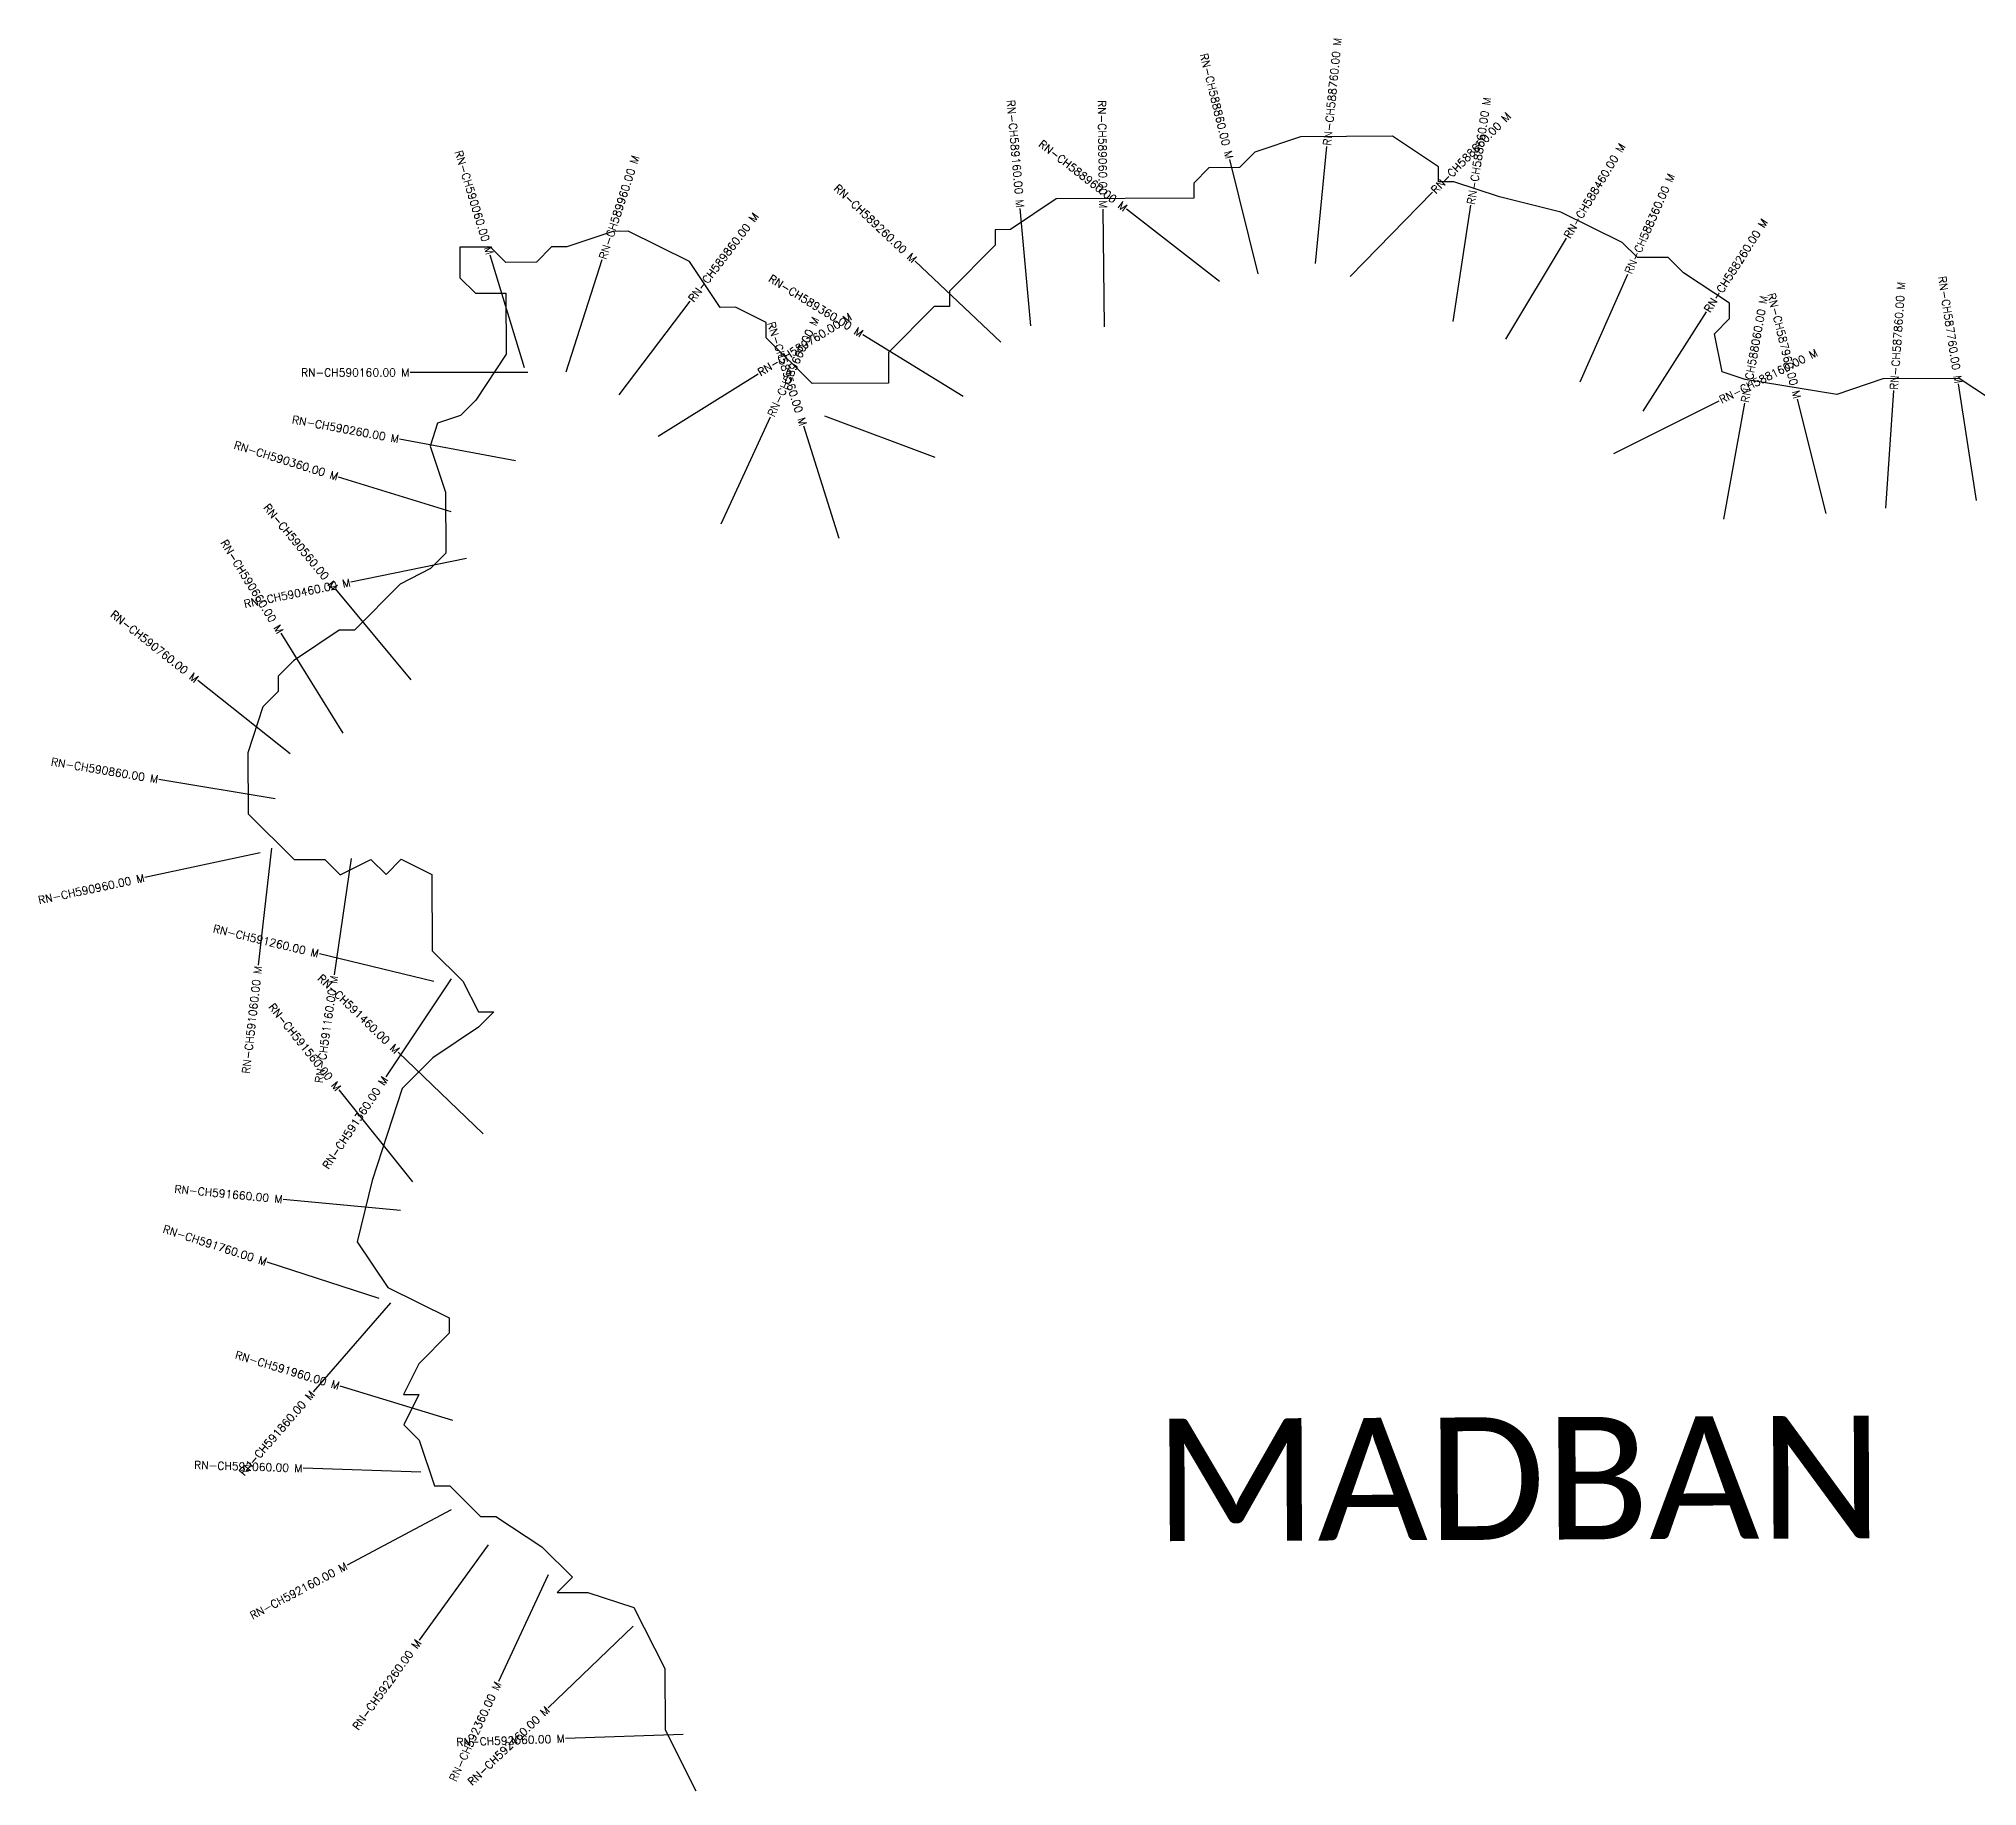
# Model space of a CAD drawing. Header units: metres. Extents: x 320296 to 325209, y 1833023 to 1837179.
# Drawn here: x 320296 to 322765, y 1834953 to 1837179 of the extents above; entities that cross this region are included whole.
import ezdxf
from ezdxf.enums import TextEntityAlignment as Align

# ---------------------------------------------------------------- set-up
doc = ezdxf.new("R2010")
doc.units = ezdxf.units.M
for name, color, linetype in [('CS', 134, 'Continuous'), ('CSMark', 6, 'Continuous'), ('VILLAGE BOUNDRY', 10, 'Continuous'), ('VILLAGE NAME', 250, 'Continuous')]:
    doc.layers.add(name, color=color, linetype=linetype)
doc.styles.get("Standard").update_dxf_attribs({"font": 'simplex.shx'})

msp = doc.modelspace()

# ---------------------------------------------------------------- linework, layer by layer
at = {"layer": 'CS'}
for p, q in [((321921.9, 1836892.8), (321936.7, 1837042)), ((321848.9, 1836879.8), (321812.9, 1837025.4)), ((321966.1, 1836876.4), (322071.1, 1836983.6)), ((321559.4, 1836813.6), (321546.2, 1836963)), ((321653.5, 1836812.1), (321651.7, 1836962.1)), ((321799.9, 1836870), (321681.4, 1836961.9)), ((322097.3, 1836818.8), (322119.8, 1836967.1)), ((322164.5, 1836796.6), (322241.6, 1836925.3)), ((320914.9, 1836760.1), (320871.1, 1836903.6)), ((320967.8, 1836755), (321013.8, 1836897.8)), ((321521.4, 1836792.7), (321412.4, 1836895.7)), ((322259.3, 1836742.1), (322319.7, 1836879.4)), ((321035.2, 1836725.4), (321125.8, 1836844.9)), ((322339.5, 1836704.6), (322420, 1836831.2)), ((321473.3, 1836723.6), (321345.6, 1836802.2)), ((320919.1, 1836754), (320769.1, 1836754)), ((321085.1, 1836673), (321212.3, 1836752.5)), ((322763.9, 1836591.1), (322741.1, 1836739.4)), ((322302.2, 1836650.9), (322436.3, 1836718.1)), ((322442.2, 1836567.2), (322468.7, 1836714.9)), ((322572.5, 1836574.6), (322536.1, 1836720.1)), ((322648.3, 1836581.2), (322658.6, 1836730.9)), ((321165.4, 1836561.1), (321227.9, 1836697.4)), ((321315.3, 1836542.5), (321270.3, 1836685.6)), ((321437.9, 1836645.9), (321297.4, 1836698.6)), ((320903.2, 1836641.7), (320755.7, 1836669)), ((320821.2, 1836576.4), (320677.9, 1836620.9)), ((320840.7, 1836517.2), (320693.7, 1836487)), ((320770.3, 1836362.6), (320674.3, 1836477.9)), ((320683.9, 1836294.5), (320604.7, 1836421.8)), ((320616.3, 1836268.5), (320498.6, 1836361.6)), ((320597.1, 1836210.8), (320449.2, 1836235.5)), ((320578.1, 1836142.2), (320431.4, 1836110.8)), ((320592.5, 1836148.1), (320575.6, 1835999.1)), ((320694, 1836135.1), (320672.5, 1835986.7)), ((320799.4, 1835978.2), (320653.6, 1836013.4)), ((320821.2, 1835981.7), (320738, 1835856.9)), ((320861.9, 1835784.3), (320753.9, 1835888.4)), ((320772.5, 1835723), (320678.8, 1835840.1)), ((320756.8, 1835686.5), (320607.5, 1835700.8)), ((320729.8, 1835574.3), (320587.1, 1835620.6)), ((320743.9, 1835569), (320645.4, 1835455.8)), ((320823.3, 1835419.1), (320679.8, 1835462.8)), ((320782.9, 1835353.5), (320633, 1835358.2)), ((320821.2, 1835305.5), (320688.8, 1835235)), ((320868.5, 1835260.8), (320780.5, 1835139.3)), ((320944.7, 1835222.6), (320881.6, 1835086.5)), ((321053.1, 1835157.2), (320945, 1835053.2)), ((321116.9, 1835019.1), (320967, 1835014.1))]:
    msp.add_line(p, q, dxfattribs=at)
at = {"layer": 'VILLAGE BOUNDRY'}
msp.add_lwpolyline([(322800.6, 1836707.6), (322742, 1836746.3), (322644.6, 1836745.9), (322586.2, 1836726.2), (322469.3, 1836745.2), (322440, 1836754.8), (322430.1, 1836803.4), (322449.5, 1836823), (322449.4, 1836842.5), (322390.8, 1836881.2), (322371.2, 1836900.6), (322332.3, 1836900.4), (322312.7, 1836919.8), (322234.7, 1836958.4), (322156.6, 1836977.6), (322098.1, 1836996.8), (322078.7, 1836996.7), (322078.6, 1837016.2), (322020, 1837054.9), (321903.1, 1837054.4), (321844.7, 1837034.7), (321825.4, 1837015.1), (321786.4, 1837014.9), (321767, 1836995.4), (321767.1, 1836975.9), (321591.8, 1836975.2), (321533.5, 1836936), (321514, 1836935.9), (321514.1, 1836916.4), (321455.9, 1836857.7), (321456, 1836838.2), (321436.6, 1836838.2), (321378.3, 1836779.5), (321378.5, 1836740.5), (321281.2, 1836740.1), (321222.5, 1836798.3), (321222.4, 1836817.8), (321183.4, 1836837.1), (321163.8, 1836837), (321124.7, 1836895.3), (321046.6, 1836933.9), (321027.1, 1836933.8), (320968.8, 1836914.1), (320949.3, 1836914), (320929.9, 1836894.4), (320890.9, 1836894.3), (320871.4, 1836913.6), (320832.4, 1836913.5), (320832.6, 1836874.6), (320852.2, 1836855.1), (320891.1, 1836855.3), (320891.4, 1836777.4), (320852.7, 1836718.8), (320833.3, 1836699.2), (320804.1, 1836689.4), (320794.5, 1836660.1), (320814.3, 1836601.8), (320814.6, 1836523.9), (320795.2, 1836504.3), (320756.3, 1836484.6), (320698.2, 1836426), (320678.6, 1836425.9), (320620.4, 1836386.7), (320601, 1836367.1), (320601.1, 1836347.7), (320581.7, 1836328.1), (320562.4, 1836269.6), (320562.8, 1836191.7), (320621.5, 1836133.5), (320660.4, 1836133.7), (320680, 1836114.2), (320718.9, 1836133.9), (320738.4, 1836114.5), (320757.8, 1836134.1), (320796.8, 1836114.7), (320797.2, 1836017.3), (320836.4, 1835978.6), (320856.1, 1835939.7), (320875.5, 1835939.8), (320856.1, 1835920.2), (320797.8, 1835881), (320759.1, 1835841.9), (320720.6, 1835724.9), (320701.5, 1835646.9), (320740.6, 1835588.6), (320818.7, 1835550), (320818.8, 1835530.5), (320780, 1835491.4), (320760.7, 1835452.3), (320780.2, 1835452.4), (320760.9, 1835413.4), (320780.4, 1835394), (320800.1, 1835335.7), (320819.6, 1835335.7), (320858.8, 1835296.9), (320878.2, 1835297), (320936.8, 1835258.3), (320976, 1835219.5), (320956.5, 1835200), (320995.5, 1835200.1), (321054, 1835180.9), (321093.3, 1835103.1), (321093.7, 1835025.2), (321133, 1834947.5)], dxfattribs=at)

# ---------------------------------------------------------------- texts
at = {"layer": 'CSMark'}
for s, rotation, p in [('RN-CH588760.00 M', 84.3617, (321936.8, 1837043)), ('RN-CH588560.00 M', 81.3671, (322120, 1836968.1)), ('RN-CH588660.00 M', 45.592, (322071.8, 1836984.3)), ('RN-CH589960.00 M', 72.1295, (321014.1, 1836898.7)), ('RN-CH588460.00 M', 59.0647, (322242.1, 1836926.1)), ('RN-CH588360.00 M', 66.2814, (322320.1, 1836880.4)), ('RN-CH589860.00 M', 52.8231, (321126.4, 1836845.7)), ('RN-CH588260.00 M', 57.5397, (322420.5, 1836832)), ('RN-CH587860.00 M', 86.0562, (322658.7, 1836731.9)), ('RN-CH588060.00 M', 79.8289, (322468.9, 1836715.9)), ('RN-CH589760.00 M', 32.0178, (321213.1, 1836753.1)), ('RN-CH589660.00 M', 65.3549, (321228.3, 1836698.4)), ('RN-CH588160.00 M', 26.577, (322437.2, 1836718.5))]:
    msp.add_text(s, height=10, rotation=rotation, dxfattribs=at).set_placement(p, align=Align.MIDDLE_LEFT)
for s, rotation, p in [('RN-CH588860.00 M', 283.8766, (321812.7, 1837026.4)), ('RN-CH589160.00 M', 275.04, (321546.1, 1836964)), ('RN-CH589060.00 M', 270.6739, (321651.7, 1836963.1)), ('RN-CH590060.00 M', 286.9828, (320870.8, 1836904.6)), ('RN-CH588960.00 M', 322.2108, (321680.6, 1836962.5)), ('RN-CH589260.00 M', 316.6232, (321411.7, 1836896.4)), ('RN-CH589360.00 M', 328.4114, (321344.7, 1836802.7)), ('RN-CH587760.00 M', 278.7558, (322741, 1836740.3)), ('RN-CH587960.00 M', 284.0293, (322535.9, 1836721.1)), ('RN-CH589560.00 M', 287.4677, (321270, 1836686.6)), ('RN-CH590260.00 M', 349.5207, (320754.7, 1836669.2)), ('RN-CH590360.00 M', 342.7498, (320677, 1836621.2)), ('RN-CH590560.00 M', 309.7911, (320673.7, 1836478.7)), ('RN-CH590660.00 M', 301.8786, (320604.2, 1836422.7)), ('RN-CH590460.00 M', 11.6375, (320692.8, 1836486.8)), ('RN-CH590760.00 M', 321.6538, (320497.8, 1836362.2)), ('RN-CH590860.00 M', 350.5369, (320448.2, 1836235.7)), ('RN-CH590960.00 M', 12.1011, (320430.5, 1836110.5)), ('RN-CH591260.00 M', 346.4222, (320652.6, 1836013.6)), ('RN-CH591060.00 M', 83.5328, (320575.5, 1835998.1)), ('RN-CH591160.00 M', 81.7773, (320672.4, 1835985.7)), ('RN-CH591460.00 M', 316.0657, (320753.2, 1835889.1)), ('RN-CH591560.00 M', 308.6759, (320678.2, 1835840.9)), ('RN-CH591360.00 M', 56.3232, (320737.5, 1835856)), ('RN-CH591660.00 M', 354.506, (320606.5, 1835700.9)), ('RN-CH591760.00 M', 342.0231, (320586.1, 1835620.9)), ('RN-CH591960.00 M', 343.0659, (320678.8, 1835463)), ('RN-CH591860.00 M', 48.9775, (320644.8, 1835455.1)), ('RN-CH592060.00 M', 358.2085, (320632, 1835358.2)), ('RN-CH592160.00 M', 28.0202, (320687.9, 1835234.5)), ('RN-CH592260.00 M', 54.1033, (320779.9, 1835138.5)), ('RN-CH592360.00 M', 65.1057, (320881.2, 1835085.6)), ('RN-CH592460.00 M', 43.8912, (320944.3, 1835052.5)), ('RN-CH592560.00 M', 1.9432, (320966, 1835014))]:
    msp.add_text(s, height=10, rotation=rotation, dxfattribs=at).set_placement(p, align=Align.MIDDLE_RIGHT)
msp.add_text('RN-CH590160.00 M', height=10, dxfattribs=at).set_placement((320768.1, 1836754), align=Align.MIDDLE_RIGHT)
at = {"layer": 'VILLAGE NAME', "insert": (321716.2, 1835421.3), "char_height": 155.989, "attachment_point": 1, "rotation": 0.2435}
msp.add_mtext_dynamic_manual_height_columns('{\\fCalibri|b0|i0|c0|p34;MADBAN}', width=1786.018, gutter_width=779.9, heights=[156.7], dxfattribs=at)

doc.saveas('drawing.dxf')
